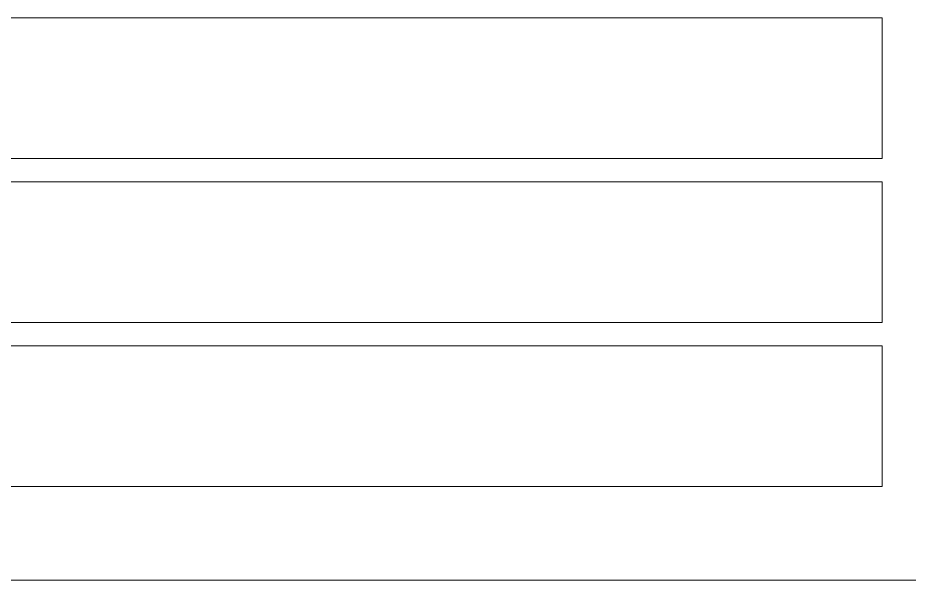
# Paper-space layout 'Layout1' of a CAD drawing. Header units: inches. Extents: x 1.4 to 42.2, y 1.7 to 32.5.
# Drawn here: x 34.4457 to 34.6834, y 29.5157 to 29.6657 of the extents above; entities that cross this region are included whole.
import ezdxf

# ---------------------------------------------------------------- set-up
doc = ezdxf.new("R2010")
doc.units = ezdxf.units.IN
doc.header["$MEASUREMENT"] = 0
doc.layers.add('SLD-0', color=179, linetype='Continuous')

psp = doc.layouts.get("Layout1")

# ---------------------------------------------------------------- linework, layer by layer
at = {"layer": 'SLD-0', "color": 179, "linetype": 'Continuous', "lineweight": 15}
for p, q in [((34.67618, 29.66565), (34.32607, 29.66565)), ((34.67618, 29.62815), (34.67618, 29.66565)), ((34.32607, 29.62815), (34.67618, 29.62815)), ((34.67618, 29.6219), (34.2776, 29.6219)), ((34.67618, 29.5844), (34.67618, 29.6219)), ((34.2776, 29.5844), (34.67618, 29.5844)), ((34.67618, 29.57815), (34.34223, 29.57815)), ((34.67618, 29.54065), (34.67618, 29.57815)), ((34.34223, 29.54065), (34.67618, 29.54065)), ((33.89424, 29.51565), (34.70674, 29.51565))]:
    psp.add_line(p, q, dxfattribs=at)

doc.saveas('drawing.dxf')
